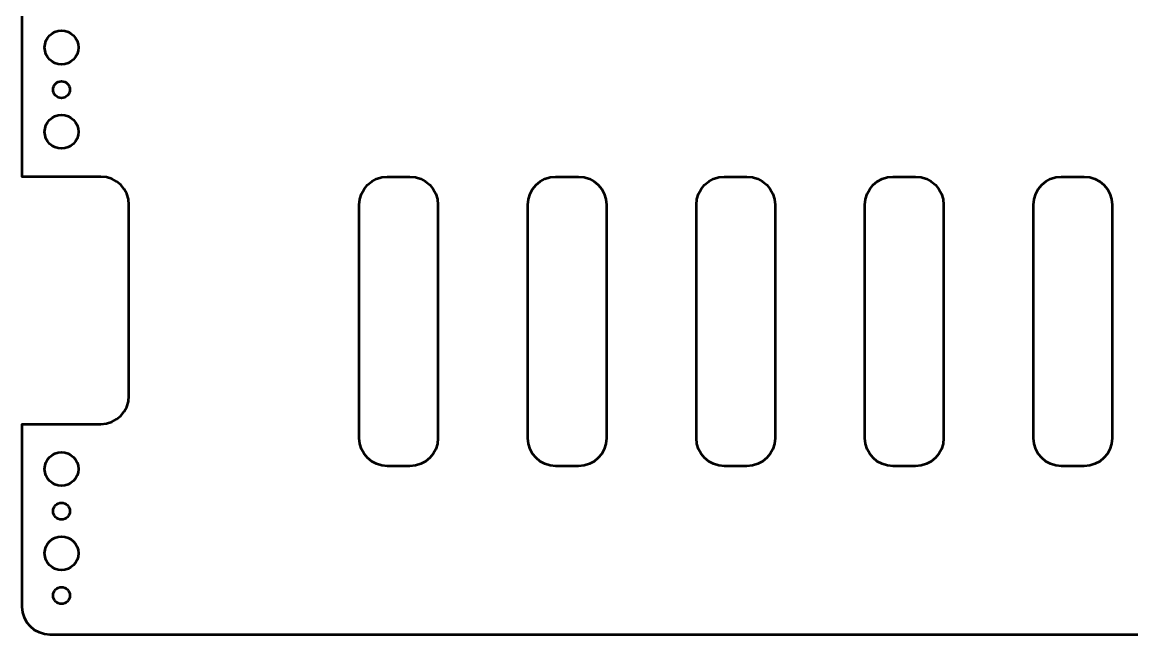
# Model space of a CAD drawing. Header units: centimetres. Extents: x -16.4 to 16.4, y -22.8 to 22.8.
# Drawn here: x -16.45 to 3.3, y 1.18 to 12.07 of the extents above; entities that cross this region are included whole.
import ezdxf

# ---------------------------------------------------------------- set-up
doc = ezdxf.new("R2010")
doc.units = ezdxf.units.CM
doc.header["$MEASUREMENT"] = 0
doc.layers.add('Layer 1', color=7, linetype='Continuous')

msp = doc.modelspace()

# ---------------------------------------------------------------- linework, layer by layer
at = {"layer": 'Layer 1', "lineweight": 53}
for points, knots in [([(16.45, 1.675), (16.45, 1.675), (16.45, 22.325), (16.45, 22.325), (16.45, 22.325), (16.45, 22.60114), (16.22614, 22.825), (15.95, 22.825), (15.95, 22.825), (15.95, 22.825), (-15.95, 22.825), (-15.95, 22.825), (-15.95, 22.825), (-16.22614, 22.825), (-16.45, 22.60114), (-16.45, 22.325), (-16.45, 22.325), (-16.45, 22.325), (-16.45, 9.325), (-16.45, 9.325), (-16.45, 9.325), (-16.45, 9.325), (-15.05, 9.325), (-15.05, 9.325), (-15.05, 9.325), (-14.77386, 9.325), (-14.55, 9.10114), (-14.55, 8.825), (-14.55, 8.825), (-14.55, 8.825), (-14.55, 5.425), (-14.55, 5.425), (-14.55, 5.425), (-14.55, 5.14886), (-14.77386, 4.925), (-15.05, 4.925), (-15.05, 4.925), (-15.05, 4.925), (-16.45, 4.925), (-16.45, 4.925), (-16.45, 4.925), (-16.45, 4.925), (-16.45, 1.675), (-16.45, 1.675), (-16.45, 1.675), (-16.45, 1.39886), (-16.22614, 1.175), (-15.95, 1.175), (-15.95, 1.175), (-15.95, 1.175), (15.95, 1.175), (15.95, 1.175), (15.95, 1.175), (16.22614, 1.175), (16.45, 1.39886), (16.45, 1.675)], [0, 0, 0, 0, 0.06666667, 0.06666667, 0.06666667, 0.06666667, 0.13333333, 0.13333333, 0.13333333, 0.13333333, 0.2, 0.2, 0.2, 0.2, 0.26666667, 0.26666667, 0.26666667, 0.26666667, 0.33333333, 0.33333333, 0.33333333, 0.33333333, 0.4, 0.4, 0.4, 0.4, 0.46666667, 0.46666667, 0.46666667, 0.46666667, 0.53333333, 0.53333333, 0.53333333, 0.53333333, 0.6, 0.6, 0.6, 0.6, 0.66666667, 0.66666667, 0.66666667, 0.66666667, 0.73333333, 0.73333333, 0.73333333, 0.73333333, 0.8, 0.8, 0.8, 0.8, 0.86666667, 0.86666667, 0.86666667, 0.86666667, 1, 1, 1, 1]), ([(-15.45, 11.625), (-15.45, 11.79069), (-15.58431, 11.925), (-15.75, 11.925), (-15.75, 11.925), (-15.91569, 11.925), (-16.05, 11.79069), (-16.05, 11.625), (-16.05, 11.625), (-16.05, 11.45931), (-15.91569, 11.325), (-15.75, 11.325), (-15.75, 11.325), (-15.58431, 11.325), (-15.45, 11.45931), (-15.45, 11.625)], [0, 0, 0, 0, 0.2, 0.2, 0.2, 0.2, 0.4, 0.4, 0.4, 0.4, 0.6, 0.6, 0.6, 0.6, 1, 1, 1, 1]), ([(-15.6, 10.875), (-15.6, 10.95784), (-15.66716, 11.025), (-15.75, 11.025), (-15.75, 11.025), (-15.83284, 11.025), (-15.9, 10.95784), (-15.9, 10.875), (-15.9, 10.875), (-15.9, 10.79216), (-15.83284, 10.725), (-15.75, 10.725), (-15.75, 10.725), (-15.66716, 10.725), (-15.6, 10.79216), (-15.6, 10.875)], [0, 0, 0, 0, 0.2, 0.2, 0.2, 0.2, 0.4, 0.4, 0.4, 0.4, 0.6, 0.6, 0.6, 0.6, 1, 1, 1, 1]), ([(-15.45, 10.125), (-15.45, 10.29069), (-15.58431, 10.425), (-15.75, 10.425), (-15.75, 10.425), (-15.91569, 10.425), (-16.05, 10.29069), (-16.05, 10.125), (-16.05, 10.125), (-16.05, 9.95931), (-15.91569, 9.825), (-15.75, 9.825), (-15.75, 9.825), (-15.58431, 9.825), (-15.45, 9.95931), (-15.45, 10.125)], [0, 0, 0, 0, 0.2, 0.2, 0.2, 0.2, 0.4, 0.4, 0.4, 0.4, 0.6, 0.6, 0.6, 0.6, 1, 1, 1, 1]), ([(-9.05, 4.675), (-9.05, 4.675), (-9.05, 8.825), (-9.05, 8.825), (-9.05, 8.825), (-9.05, 9.10114), (-9.27386, 9.325), (-9.55, 9.325), (-9.55, 9.325), (-9.55, 9.325), (-9.95, 9.325), (-9.95, 9.325), (-9.95, 9.325), (-10.22614, 9.325), (-10.45, 9.10114), (-10.45, 8.825), (-10.45, 8.825), (-10.45, 8.825), (-10.45, 4.675), (-10.45, 4.675), (-10.45, 4.675), (-10.45, 4.39886), (-10.22614, 4.175), (-9.95, 4.175), (-9.95, 4.175), (-9.95, 4.175), (-9.55, 4.175), (-9.55, 4.175), (-9.55, 4.175), (-9.27386, 4.175), (-9.05, 4.39886), (-9.05, 4.675)], [0, 0, 0, 0, 0.11111111, 0.11111111, 0.11111111, 0.11111111, 0.22222222, 0.22222222, 0.22222222, 0.22222222, 0.33333333, 0.33333333, 0.33333333, 0.33333333, 0.44444444, 0.44444444, 0.44444444, 0.44444444, 0.55555556, 0.55555556, 0.55555556, 0.55555556, 0.66666667, 0.66666667, 0.66666667, 0.66666667, 0.77777778, 0.77777778, 0.77777778, 0.77777778, 1, 1, 1, 1]), ([(-6.05, 4.675), (-6.05, 4.675), (-6.05, 8.825), (-6.05, 8.825), (-6.05, 8.825), (-6.05, 9.10114), (-6.27386, 9.325), (-6.55, 9.325), (-6.55, 9.325), (-6.55, 9.325), (-6.95, 9.325), (-6.95, 9.325), (-6.95, 9.325), (-7.22614, 9.325), (-7.45, 9.10114), (-7.45, 8.825), (-7.45, 8.825), (-7.45, 8.825), (-7.45, 4.675), (-7.45, 4.675), (-7.45, 4.675), (-7.45, 4.39886), (-7.22614, 4.175), (-6.95, 4.175), (-6.95, 4.175), (-6.95, 4.175), (-6.55, 4.175), (-6.55, 4.175), (-6.55, 4.175), (-6.27386, 4.175), (-6.05, 4.39886), (-6.05, 4.675)], [0, 0, 0, 0, 0.11111111, 0.11111111, 0.11111111, 0.11111111, 0.22222222, 0.22222222, 0.22222222, 0.22222222, 0.33333333, 0.33333333, 0.33333333, 0.33333333, 0.44444444, 0.44444444, 0.44444444, 0.44444444, 0.55555556, 0.55555556, 0.55555556, 0.55555556, 0.66666667, 0.66666667, 0.66666667, 0.66666667, 0.77777778, 0.77777778, 0.77777778, 0.77777778, 1, 1, 1, 1]), ([(-3.05, 4.675), (-3.05, 4.675), (-3.05, 8.825), (-3.05, 8.825), (-3.05, 8.825), (-3.05, 9.10114), (-3.27386, 9.325), (-3.55, 9.325), (-3.55, 9.325), (-3.55, 9.325), (-3.95, 9.325), (-3.95, 9.325), (-3.95, 9.325), (-4.22614, 9.325), (-4.45, 9.10114), (-4.45, 8.825), (-4.45, 8.825), (-4.45, 8.825), (-4.45, 4.675), (-4.45, 4.675), (-4.45, 4.675), (-4.45, 4.39886), (-4.22614, 4.175), (-3.95, 4.175), (-3.95, 4.175), (-3.95, 4.175), (-3.55, 4.175), (-3.55, 4.175), (-3.55, 4.175), (-3.27386, 4.175), (-3.05, 4.39886), (-3.05, 4.675)], [0, 0, 0, 0, 0.11111111, 0.11111111, 0.11111111, 0.11111111, 0.22222222, 0.22222222, 0.22222222, 0.22222222, 0.33333333, 0.33333333, 0.33333333, 0.33333333, 0.44444444, 0.44444444, 0.44444444, 0.44444444, 0.55555556, 0.55555556, 0.55555556, 0.55555556, 0.66666667, 0.66666667, 0.66666667, 0.66666667, 0.77777778, 0.77777778, 0.77777778, 0.77777778, 1, 1, 1, 1]), ([(-0.05, 4.675), (-0.05, 4.675), (-0.05, 8.825), (-0.05, 8.825), (-0.05, 8.825), (-0.05, 9.10114), (-0.27386, 9.325), (-0.55, 9.325), (-0.55, 9.325), (-0.55, 9.325), (-0.95, 9.325), (-0.95, 9.325), (-0.95, 9.325), (-1.22614, 9.325), (-1.45, 9.10114), (-1.45, 8.825), (-1.45, 8.825), (-1.45, 8.825), (-1.45, 4.675), (-1.45, 4.675), (-1.45, 4.675), (-1.45, 4.39886), (-1.22614, 4.175), (-0.95, 4.175), (-0.95, 4.175), (-0.95, 4.175), (-0.55, 4.175), (-0.55, 4.175), (-0.55, 4.175), (-0.27386, 4.175), (-0.05, 4.39886), (-0.05, 4.675)], [0, 0, 0, 0, 0.11111111, 0.11111111, 0.11111111, 0.11111111, 0.22222222, 0.22222222, 0.22222222, 0.22222222, 0.33333333, 0.33333333, 0.33333333, 0.33333333, 0.44444444, 0.44444444, 0.44444444, 0.44444444, 0.55555556, 0.55555556, 0.55555556, 0.55555556, 0.66666667, 0.66666667, 0.66666667, 0.66666667, 0.77777778, 0.77777778, 0.77777778, 0.77777778, 1, 1, 1, 1]), ([(2.95, 4.675), (2.95, 4.675), (2.95, 8.825), (2.95, 8.825), (2.95, 8.825), (2.95, 9.10114), (2.72614, 9.325), (2.45, 9.325), (2.45, 9.325), (2.45, 9.325), (2.05, 9.325), (2.05, 9.325), (2.05, 9.325), (1.77386, 9.325), (1.55, 9.10114), (1.55, 8.825), (1.55, 8.825), (1.55, 8.825), (1.55, 4.675), (1.55, 4.675), (1.55, 4.675), (1.55, 4.39886), (1.77386, 4.175), (2.05, 4.175), (2.05, 4.175), (2.05, 4.175), (2.45, 4.175), (2.45, 4.175), (2.45, 4.175), (2.72614, 4.175), (2.95, 4.39886), (2.95, 4.675)], [0, 0, 0, 0, 0.11111111, 0.11111111, 0.11111111, 0.11111111, 0.22222222, 0.22222222, 0.22222222, 0.22222222, 0.33333333, 0.33333333, 0.33333333, 0.33333333, 0.44444444, 0.44444444, 0.44444444, 0.44444444, 0.55555556, 0.55555556, 0.55555556, 0.55555556, 0.66666667, 0.66666667, 0.66666667, 0.66666667, 0.77777778, 0.77777778, 0.77777778, 0.77777778, 1, 1, 1, 1]), ([(-15.45, 4.125), (-15.45, 4.29069), (-15.58431, 4.425), (-15.75, 4.425), (-15.75, 4.425), (-15.91569, 4.425), (-16.05, 4.29069), (-16.05, 4.125), (-16.05, 4.125), (-16.05, 3.95931), (-15.91569, 3.825), (-15.75, 3.825), (-15.75, 3.825), (-15.58431, 3.825), (-15.45, 3.95931), (-15.45, 4.125)], [0, 0, 0, 0, 0.2, 0.2, 0.2, 0.2, 0.4, 0.4, 0.4, 0.4, 0.6, 0.6, 0.6, 0.6, 1, 1, 1, 1]), ([(-15.6, 3.375), (-15.6, 3.45784), (-15.66716, 3.525), (-15.75, 3.525), (-15.75, 3.525), (-15.83284, 3.525), (-15.9, 3.45784), (-15.9, 3.375), (-15.9, 3.375), (-15.9, 3.29216), (-15.83284, 3.225), (-15.75, 3.225), (-15.75, 3.225), (-15.66716, 3.225), (-15.6, 3.29216), (-15.6, 3.375)], [0, 0, 0, 0, 0.2, 0.2, 0.2, 0.2, 0.4, 0.4, 0.4, 0.4, 0.6, 0.6, 0.6, 0.6, 1, 1, 1, 1]), ([(-15.45, 2.625), (-15.45, 2.79069), (-15.58431, 2.925), (-15.75, 2.925), (-15.75, 2.925), (-15.91569, 2.925), (-16.05, 2.79069), (-16.05, 2.625), (-16.05, 2.625), (-16.05, 2.45931), (-15.91569, 2.325), (-15.75, 2.325), (-15.75, 2.325), (-15.58431, 2.325), (-15.45, 2.45931), (-15.45, 2.625)], [0, 0, 0, 0, 0.2, 0.2, 0.2, 0.2, 0.4, 0.4, 0.4, 0.4, 0.6, 0.6, 0.6, 0.6, 1, 1, 1, 1]), ([(-15.6, 1.875), (-15.6, 1.95784), (-15.66716, 2.025), (-15.75, 2.025), (-15.75, 2.025), (-15.83284, 2.025), (-15.9, 1.95784), (-15.9, 1.875), (-15.9, 1.875), (-15.9, 1.79216), (-15.83284, 1.725), (-15.75, 1.725), (-15.75, 1.725), (-15.66716, 1.725), (-15.6, 1.79216), (-15.6, 1.875)], [0, 0, 0, 0, 0.2, 0.2, 0.2, 0.2, 0.4, 0.4, 0.4, 0.4, 0.6, 0.6, 0.6, 0.6, 1, 1, 1, 1])]:
    msp.add_open_spline(points, degree=3, knots=knots, dxfattribs=at)

doc.saveas('drawing.dxf')
